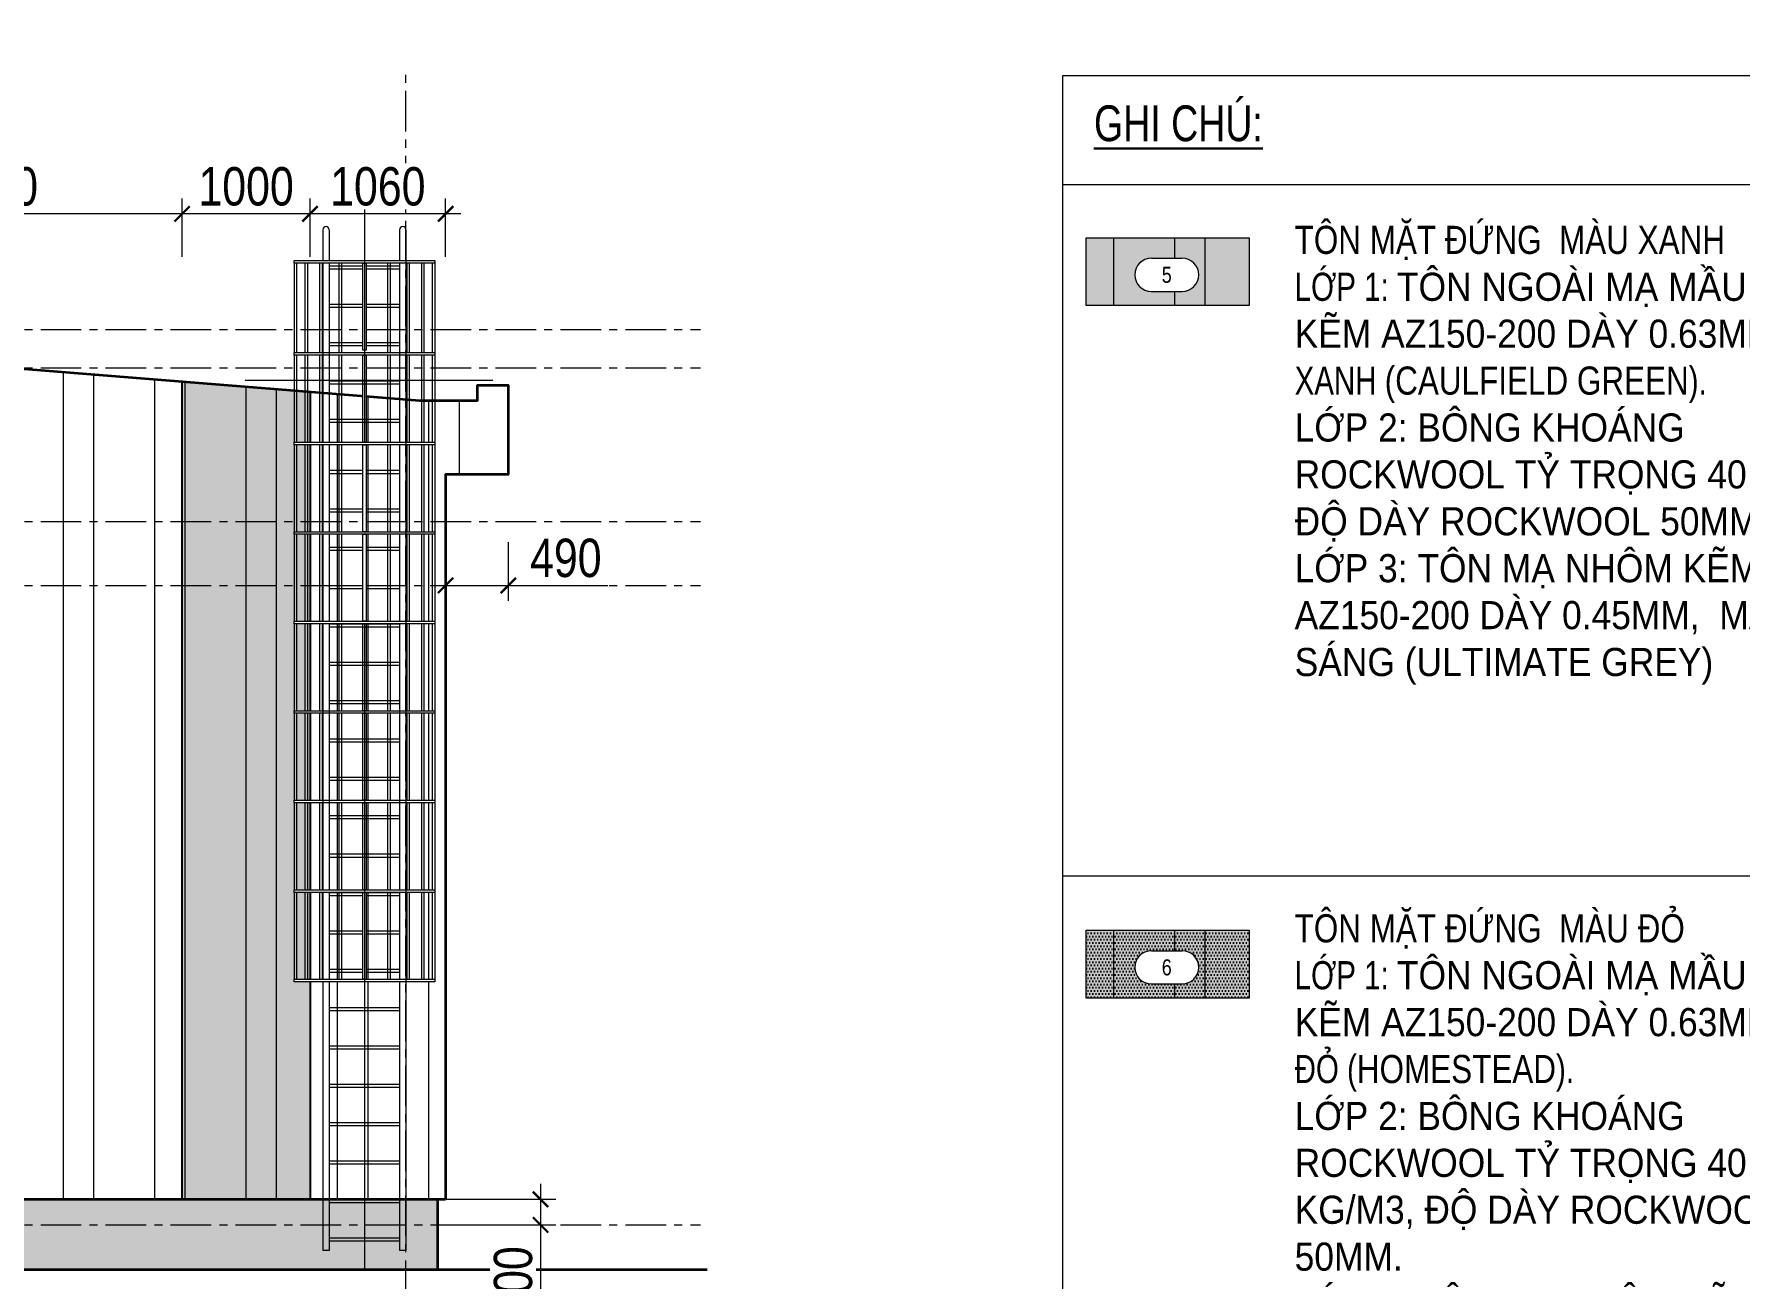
# Model space of a CAD drawing. Header units: millimetres. Extents: x -547695 to 905972, y -1055718 to 167349.
# Drawn here: x -515709 to -502372, y -971264 to -961531 of the extents above; entities that cross this region are included whole.
import ezdxf
from ezdxf.enums import TextEntityAlignment as Align
from ezdxf.xclip import XClip

# ---------------------------------------------------------------- set-up
doc = ezdxf.new("R2010")
doc.units = ezdxf.units.MM
doc.header["$XCLIPFRAME"] = 0
doc.linetypes.add('CENTER', pattern=[50.800000000000004, 31.75, -6.35, 6.35, -6.35])
doc.linetypes.add('HIDDEN', pattern=[9.524999999999999, 6.35, -3.175])
doc.layers.get('DEFPOINTS').update_dxf_attribs({"color": 1, "lineweight": 25})
for name, color, linetype, lineweight in [('A-DIMS', 8, 'Continuous', 9), ('A-EQPM', 127, 'Continuous', 9), ('A-FINE', 255, 'Continuous', 25), ('A-GRID', 250, 'CENTER', 15), ('A-HEVY', 111, 'Continuous', 35), ('A-PATT', 252, 'Continuous', 9), ('A-REV', 7, 'Continuous', 35), ('A-SYMBOLS', 10, 'Continuous', 13), ('CellPin- Chi Thang sat len mai$0$CellPin- Chi Thang sat len mai$0$ELE-7', 7, 'Continuous', 9), ('NTT-8-THAY', 7, 'Continuous', 18), ('P-KT-TEXT', 7, 'Continuous', 30)]:
    doc.layers.add(name, color=color, linetype=linetype, lineweight=lineweight)
doc.layers.add('HATCH_LINE', color=8, linetype='Continuous')
doc.styles.add('ARIAL', font='arial.ttf')
doc.styles.add('VTK _ Arial_2.5 mm', font='arial.ttf', dxfattribs={"width": 0.8})
doc.styles.add('VTK_Arial', font='arial.ttf', dxfattribs={"width": 0.8})
doc.dimstyles.new('A-2.5-DIM120', dxfattribs={"dimscale": 120, "dimtxt": 2.5, "dimasz": 1, "dimexe": 1, "dimexo": 0, "dimgap": 0.5, "dimtad": 1, "dimdec": 0, "dimzin": 12, "dimdsep": 46, "dimtxsty": 'VTK_Arial', "dimblk": 'ARCHTICK', "dimcen": 0, "dimdle": 1, "dimclrd": 256, "dimclre": 256, "dimclrt": 7, "dimadec": 1, "dimazin": 3, "dimtfac": 1, "dimtdec": 0, "dimtmove": 0, "dimatfit": 2, "dimfxl": 20, "dimtfill": 1, "dimtolj": 1, "dimtzin": 0, "dimlwd": -1, "dimlwe": -1, "dimarcsym": 0})

# ---------------------------------------------------------------- blocks, each defined once
blk = doc.blocks.new('E56U67')
at = {"layer": 'A-GRID', "ltscale": 10}
for points in [[(-889.925879028975, 2000), (36929.7332893007, 2000)], [(-889.925879028975, 1700), (36929.7332893007, 1700)], [(-889.925879028975, 500), (36929.7332893007, 500)], [(-889.925879028975, 0), (36929.7332893007, 0)], [(-889.925879028975, -5000), (36929.7332893007, -5000)]]:
    blk.add_lwpolyline(points, dxfattribs=at)
blk = doc.blocks.new('A$C2c41236e')
at = {"layer": 'A-PATT', "ltscale": 5, "true_color": 0xff1a1a, "extrusion": (0, 0, -1)}
h = blk.add_hatch(color=1, dxfattribs=at)
h.dxf.hatch_style = 1
h.paths.add_polyline_path([(-355499.9999999923, -99.99999999930151), (-356499.9999999923, -99.99999999930151), (-356499.9999999921, 20800.00000000116), (-355499.9999999921, 20800.00000000116)])
at = {"layer": 'A-PATT', "ltscale": 5, "true_color": 0x2aa800, "extrusion": (0, 0, -1)}
h = blk.add_hatch(color=84, dxfattribs=at)
h.dxf.hatch_style = 1
h.paths.add_polyline_path([(-359499.9999999921, -99.99999999930151), (-360499.9999999921, -99.99999999930151), (-360499.9999999921, 20800.00000000116), (-359499.9999999921, 20800.00000000116)])
at = {"layer": 'A-PATT', "ltscale": 5, "true_color": 0xff1a1a, "extrusion": (0, 0, -1)}
h = blk.add_hatch(color=1, dxfattribs=at)
h.dxf.hatch_style = 1
h.paths.add_polyline_path([(-363499.9999999923, -99.99999999930151), (-364499.9999999923, -99.99999999930151), (-364499.9999999921, 20800.00000000116), (-363499.9999999921, 20800.00000000116)])
at = {"layer": 'A-PATT', "ltscale": 5, "true_color": 0x2aa800, "extrusion": (0, 0, -1)}
h = blk.add_hatch(color=84, dxfattribs=at)
h.dxf.hatch_style = 1
h.paths.add_polyline_path([(-367499.9999999921, -99.9999999993488), (-368499.9999999921, -99.9999999993488), (-368499.9999999921, 20800.00000000112), (-367499.9999999921, 20800.00000000112)])
at = {"layer": 'A-FINE', "ltscale": 5, "extrusion": (0, 0, -1)}
for points in [[(-355499.9999999923, -99.99999999930151), (-356499.9999999923, -99.99999999930151), (-356499.9999999921, 20800.00000000116), (-355499.9999999921, 20800.00000000116)], [(-359499.9999999921, -99.99999999930151), (-360499.9999999921, -99.99999999930151), (-360499.9999999921, 20800.00000000116), (-359499.9999999921, 20800.00000000116)], [(-363499.9999999923, -99.99999999930151), (-364499.9999999923, -99.99999999930151), (-364499.9999999921, 20800.00000000116), (-363499.9999999921, 20800.00000000116)], [(-367499.9999999921, -99.9999999993488), (-368499.9999999921, -99.9999999993488), (-368499.9999999921, 20800.00000000112), (-367499.9999999921, 20800.00000000112)]]:
    blk.add_lwpolyline(points, close=True, dxfattribs=at)
blk = doc.blocks.new('RE6UY')
at = {"layer": 'A-GRID', "ltscale": 10}
blk.add_lwpolyline([(0, -1731.266884958604), (0, 10949.43363770482)], dxfattribs=at)
blk = doc.blocks.new('_ARCHTICK')
at = {"color": 0, "linetype": 'ByBlock', "const_width": 0.15}
blk.add_lwpolyline([(-0.5, -0.5), (0.5, 0.5)], dxfattribs=at)
blk = doc.blocks.new('*D438')
at = {"layer": 'A-DIMS', "transparency": 16777216}
for p, q in [((-512491.7049723477, -965502.8739023005), (-512491.7049723477, -965961.6864575857)), ((-512001.4598969333, -965502.8739023005), (-512001.4598969333, -965961.6864575857)), ((-512611.7049723477, -965841.6864575857), (-512001.4598969333, -965841.6864575857)), ((-512001.4598969333, -965841.6864575857), (-511222.3603062102, -965841.6864575857))]:
    blk.add_line(p, q, dxfattribs=at)
at = {"layer": 'DEFPOINTS', "color": 0, "transparency": 16777216}
for p in [(-512491.7049723477, -965502.8739023005), (-512001.4598969333, -965502.8739023005), (-512001.4598969333, -965841.6864575857)]:
    blk.add_point(p, dxfattribs=at)
at = {"layer": 'A-DIMS', "transparency": 16777216, "xscale": 120, "yscale": 120, "zscale": 120, "rotation": 180}
blk.add_blockref('_ARCHTICK', (-512491.7049723477, -965841.6864575857), dxfattribs=at)
at = {"layer": 'A-DIMS', "transparency": 16777216, "xscale": 120, "yscale": 120, "zscale": 120}
blk.add_blockref('_ARCHTICK', (-512001.4598969333, -965841.6864575857), dxfattribs=at)
at = {"layer": 'A-DIMS', "color": 7, "transparency": 16777216, "insert": (-511551.9101015718, -965628.5145612693), "char_height": 300, "attachment_point": 5, "style": 'VTK_Arial', "bg_fill": 3, "box_fill_scale": 1.1, "bg_fill_color": 257, "bg_fill_transparency": 0}
blk.add_mtext('\\A1;490', dxfattribs=at)
blk = doc.blocks.new('*D439')
at = {"layer": 'A-DIMS', "transparency": 16777216}
for p, q in [((-511749.7487719124, -970521.6864575857), (-511749.7487719124, -970841.6864575857)), ((-512491.7049723477, -970641.6864575857), (-511629.7487719124, -970641.6864575857)), ((-512491.7049723477, -970841.6864575857), (-511629.7487719124, -970841.6864575857)), ((-511749.7487719124, -970841.6864575857), (-511749.7487719124, -971615.2198818695))]:
    blk.add_line(p, q, dxfattribs=at)
at = {"layer": 'DEFPOINTS', "color": 0, "transparency": 16777216}
for p in [(-512491.7049723477, -970641.6864575857), (-512491.7049723477, -970841.6864575857), (-511749.7487719124, -970841.6864575857)]:
    blk.add_point(p, dxfattribs=at)
at = {"layer": 'A-DIMS', "transparency": 16777216, "xscale": 120, "yscale": 120, "zscale": 120}
for p, rotation in [((-511749.7487719124, -970641.6864575857), 90), ((-511749.7487719124, -970841.6864575857), 270)]:
    blk.add_blockref('_ARCHTICK', p, dxfattribs=dict(at, rotation=rotation))
at = {"layer": 'A-DIMS', "color": 7, "transparency": 16777216, "insert": (-511962.9206682289, -971288.4531697276), "char_height": 300, "attachment_point": 5, "rotation": 90, "style": 'VTK_Arial', "bg_fill": 3, "box_fill_scale": 1.1, "bg_fill_color": 257, "bg_fill_transparency": 0}
blk.add_mtext('\\A1;200', dxfattribs=at)
blk = doc.blocks.new('*D470')
at = {"layer": 'A-DIMS', "transparency": 16777216}
for p, q in [((-512371.7049723477, -962936.7653686625), (-513671.7049680593, -962936.7653686625)), ((-513551.7049680593, -963271.4838646457), (-513551.7049680593, -962816.7653686625)), ((-512491.7049723477, -963271.4838646457), (-512491.7049723477, -962816.7653686625))]:
    blk.add_line(p, q, dxfattribs=at)
at = {"layer": 'DEFPOINTS', "color": 0, "transparency": 16777216}
for p in [(-513551.7049680593, -962936.7653686625), (-513551.7049680593, -963271.4838646457), (-512491.7049723477, -963271.4838646457)]:
    blk.add_point(p, dxfattribs=at)
at = {"layer": 'A-DIMS', "transparency": 16777216, "xscale": 120, "yscale": 120, "zscale": 120, "rotation": 180}
blk.add_blockref('_ARCHTICK', (-513551.7049680593, -962936.7653686625), dxfattribs=at)
at = {"layer": 'A-DIMS', "transparency": 16777216, "xscale": 120, "yscale": 120, "zscale": 120}
blk.add_blockref('_ARCHTICK', (-512491.7049723477, -962936.7653686625), dxfattribs=at)
at = {"layer": 'A-DIMS', "color": 7, "transparency": 16777216, "insert": (-513021.7049702036, -962723.593472346), "char_height": 300, "attachment_point": 5, "style": 'VTK_Arial', "bg_fill": 3, "box_fill_scale": 1.1, "bg_fill_color": 257, "bg_fill_transparency": 0}
blk.add_mtext('\\A1;1060', dxfattribs=at)
blk = doc.blocks.new('*D471')
at = {"layer": 'A-DIMS', "transparency": 16777216}
for p, q in [((-513431.7049680593, -962936.7653686625), (-514671.7049680593, -962936.7653686625)), ((-514551.7049680593, -963271.4838646457), (-514551.7049680593, -962816.7653686625)), ((-513551.7049680593, -963271.4838646457), (-513551.7049680593, -962816.7653686625))]:
    blk.add_line(p, q, dxfattribs=at)
at = {"layer": 'DEFPOINTS', "color": 0, "transparency": 16777216}
for p in [(-514551.7049680593, -962936.7653686625), (-514551.7049680593, -963271.4838646457), (-513551.7049680593, -963271.4838646457)]:
    blk.add_point(p, dxfattribs=at)
at = {"layer": 'A-DIMS', "transparency": 16777216, "xscale": 120, "yscale": 120, "zscale": 120, "rotation": 180}
blk.add_blockref('_ARCHTICK', (-514551.7049680593, -962936.7653686625), dxfattribs=at)
at = {"layer": 'A-DIMS', "transparency": 16777216, "xscale": 120, "yscale": 120, "zscale": 120}
blk.add_blockref('_ARCHTICK', (-513551.7049680593, -962936.7653686625), dxfattribs=at)
at = {"layer": 'A-DIMS', "color": 7, "transparency": 16777216, "insert": (-514051.7049680593, -962723.593472346), "char_height": 300, "attachment_point": 5, "style": 'VTK_Arial', "bg_fill": 3, "box_fill_scale": 1.1, "bg_fill_color": 257, "bg_fill_transparency": 0}
blk.add_mtext('\\A1;1000', dxfattribs=at)
blk = doc.blocks.new('*D472')
at = {"layer": 'A-DIMS', "transparency": 16777216}
for p, q in [((-514431.7049680593, -962936.7653686625), (-517671.7049680591, -962936.7653686625)), ((-517551.7049680591, -963271.4838646457), (-517551.7049680591, -962816.7653686625)), ((-514551.7049680593, -963271.4838646457), (-514551.7049680593, -962816.7653686625))]:
    blk.add_line(p, q, dxfattribs=at)
at = {"layer": 'DEFPOINTS', "color": 0, "transparency": 16777216}
for p in [(-517551.7049680591, -962936.7653686625), (-517551.7049680591, -963271.4838646457), (-514551.7049680593, -963271.4838646457)]:
    blk.add_point(p, dxfattribs=at)
at = {"layer": 'A-DIMS', "transparency": 16777216, "xscale": 120, "yscale": 120, "zscale": 120, "rotation": 180}
blk.add_blockref('_ARCHTICK', (-517551.7049680591, -962936.7653686625), dxfattribs=at)
at = {"layer": 'A-DIMS', "transparency": 16777216, "xscale": 120, "yscale": 120, "zscale": 120}
blk.add_blockref('_ARCHTICK', (-514551.7049680593, -962936.7653686625), dxfattribs=at)
at = {"layer": 'A-DIMS', "color": 7, "transparency": 16777216, "insert": (-516051.7049680592, -962723.4911531098), "char_height": 300, "attachment_point": 5, "style": 'VTK_Arial', "bg_fill": 3, "box_fill_scale": 1.1, "bg_fill_color": 257, "bg_fill_transparency": 0}
blk.add_mtext('\\A1;3000', dxfattribs=at)
blk = doc.blocks.new('*U73')
blk.add_wipeout([(2.4019237886467857, 2.5980762113532485), (3.7009618943233953, 2.249999999999938), (4.651923788646703, 1.2990381056766047), (4.999999999999998, -1.4210854715202004e-14), (4.651923788646726, -1.2990381056766314), (3.7009618943234264, -2.249999999999986), (2.40192378864682, -2.598076211353316), (-2.401923788646694, -2.598076211353316), (-3.7009618943234046, -2.249999999999986), (-4.651923788646701, -1.2990381056766314), (-4.999999999999987, -3.375077994860476e-14), (-4.651923788646671, 1.2990381056766012), (-3.70096189432337, 2.2499999999999396), (-2.401923788646739, 2.5980762113532485)])
for points in [[(-2.401923788646712, 2.598076211353259), (2.401923788646712, 2.598076211353259)], [(-2.401923788646712, -2.598076211353316), (2.401923788646712, -2.598076211353316)]]:
    blk.add_lwpolyline(points)
for centre, start, end in [((-2.401923788646712, -1.262177448353619e-29), 90.00000000000081, 269.9999999999976), ((2.401923788646712, 1.262177448353619e-29), 270.0000000000024, 89.9999999999992)]:
    blk.add_arc(centre, 2.598076211353288, start, end)
at = {"color": 7, "style": 'VTK _ Arial_2.5 mm', "width": 0.8, "flags": 8}
blk.add_attdef('SYMBOL', text='', height=2.5, dxfattribs=at).set_placement((-4.263256414560601e-14, 0), align=Align.MIDDLE_CENTER)
blk = doc.blocks.new('CellPin- Chi Thang sat len mai$0$CellPin- Chi Thang sat len mai$0$ádasdasvcvbb')
for points in [[(-660.6904195211827, 19.999999999999773), (439.30958047882854, 19.999999999973852), (439.30958047882854, 2.2737367544323206e-13), (-660.6904195211827, 2.6147972675971687e-11)], [(-660.690419521185, -679.9999999964994), (439.3095804788295, -679.9999999965262), (439.3095804788295, -699.9999999964989), (-660.690419521185, -699.9999999964721)]]:
    blk.add_wipeout(points).dxf.layer = 'A-EQPM'
at = {"layer": 'A-EQPM'}
for p, q in [((-660.6904195211846, 2.637534635141492e-11, 0.0001570158379706754), (-660.6904195211846, -679.9999999964812, 0.0001570158379706754)), ((-640.6904195211846, 2.637534635141492e-11, 0.0001570158379706754), (-640.6904195211846, -679.9999999964812, 0.0001570158379706754)), ((-576.1234782595902, 0), (-576.1234782595902, -679.9999999965075)), ((-556.1234782595902, 0), (-556.1234782595902, -679.9999999965075)), ((-461.26481231667, 0), (-461.26481231667, -679.9999999965075)), ((-441.26481231667, 0), (-441.26481231667, -679.9999999965075)), ((-310.9300088258233, 0), (-310.9300088258233, -679.9999999965075)), ((-290.9300088258233, 0), (-290.9300088258233, -679.9999999965075)), ((69.54916978345773, 0), (69.54916978345773, -679.9999999965075)), ((89.54916978345773, 0), (89.54916978345773, -679.9999999965075)), ((219.8839732743045, 0), (219.8839732743045, -679.9999999965075)), ((239.8839732743045, 0), (239.8839732743045, -679.9999999965075)), ((334.7426392172247, 0), (334.7426392172247, -679.9999999965075)), ((354.7426392172247, 0), (354.7426392172247, -679.9999999965075)), ((419.3095804788172, 0, 0.0001570158379706754), (419.3095804788172, -679.9999999965075, 0.0001570158379706754)), ((439.3095804788172, 0, 0.0001570158379706754), (439.3095804788172, -679.9999999965075, 0.0001570158379706754))]:
    blk.add_line(p, q, dxfattribs=at)
for points in [[(-660.6904195211846, 20.00000000002638), (439.3095804788172, 20), (439.3095804788172, 0), (-660.6904195211846, 2.637534635141492e-11)], [(-660.6904195211846, -679.9999999964812), (439.3095804788172, -679.9999999965075), (439.3095804788172, -699.9999999965075), (-660.6904195211846, -699.9999999964812)]]:
    blk.add_lwpolyline(points, close=True, dxfattribs=at)
blk.add_wipeout([(-123.19041952118278, -5.820766091346741e-11), (-98.19041952118278, -5.820766091346741e-11), (-98.19041952118278, -679.9999999965075), (-123.19041952118278, -679.9999999965075)]).dxf.layer = 'A-EQPM'
blk.add_lwpolyline([(-123.1904195211828, -1.164153218269348e-10), (-98.19041952118278, -1.164153218269348e-10), (-98.19041952118278, -679.9999999965075), (-123.1904195211828, -679.9999999965075)], close=True, dxfattribs=at)
blk = doc.blocks.new('T111')
at = {"layer": 'A-EQPM'}
for p, q in [((-275.0000000259024, -5329.922789347824, -0.0002263605219943177), (274.9999999740976, -5329.922789347824, -0.0002263605219943177)), ((-275.0000000259024, -5353.672789347824, -0.0002263605219943177), (274.9999999740976, -5353.672789347824, -0.0002263605219943177)), ((-275.0000000259024, -5629.922789347824, -0.0002263605219943177), (274.9999999740976, -5629.922789347824, -0.0002263605219943177)), ((-275.0000000259024, -5653.672789347824, -0.0002263605219943177), (274.9999999740976, -5653.672789347824, -0.0002263605219943177)), ((-275.0000000259024, -5929.922789347824, -0.0002263605219943177), (274.9999999740976, -5929.922789347824, -0.0002263605219943177)), ((-275.0000000258442, -6929.922789365053, -0.0002263605219943177), (274.9999999741558, -6929.922789365053, -0.0002263605219943177)), ((-275.0000000258442, -6953.672789365053, -0.0002263605219943177), (274.9999999741558, -6953.672789365053, -0.0002263605219943177)), ((-275.0000000258442, -7229.922789365053, -0.0002263605219943177), (274.9999999741558, -7229.922789365053, -0.0002263605219943177)), ((-275.0000000258442, -7253.672789365053, -0.0002263605219943177), (274.9999999741558, -7253.672789365053, -0.0002263605219943177)), ((-275.0000000258442, -7529.922789365053, -0.0002263605219943177), (274.9999999741558, -7529.922789365053, -0.0002263605219943177)), ((-275.0000000258442, -7553.672789365053, -0.0002263605219943177), (274.9999999741558, -7553.672789365053, -0.0002263605219943177)), ((-275.0000000258442, -7829.922789365053, -0.0002263605219943177), (274.9999999741558, -7829.922789365053, -0.0002263605219943177)), ((-275.0000000258442, -7853.672789365053, -0.0002263605219943177), (274.9999999741558, -7853.672789365053, -0.0002263605219943177)), ((-275.0000000258442, -10529.92278936505, -0.0002263605219943177), (274.9999999741558, -10529.92278936505, -0.0002263605219943177)), ((-275.0000000258442, -10553.67278936505, -0.0002263605219943177), (274.9999999741558, -10553.67278936505, -0.0002263605219943177)), ((-275.0000000258442, -10829.92278936505, -0.0002263605219943177), (274.9999999741558, -10829.92278936505, -0.0002263605219943177)), ((-275.0000000258442, -10853.67278936505, -0.0002263605219943177), (274.9999999741558, -10853.67278936505, -0.0002263605219943177)), ((-275.0000000258442, -11129.92278936505, -0.0002263605219943177), (274.9999999741558, -11129.92278936505, -0.0002263605219943177)), ((-275.0000000258442, -11153.67278936505, -0.0002263605219943177), (274.9999999741558, -11153.67278936505, -0.0002263605219943177)), ((-275.0000000258442, -11429.92278936505, -0.0002263605219943177), (274.9999999741558, -11429.92278936505, -0.0002263605219943177)), ((-275.0000000258442, -11453.67278936505, -0.0002263605219943177), (274.9999999741558, -11453.67278936505, -0.0002263605219943177)), ((-275.0000000258442, -11729.92278936505, -0.0002263605219943177), (274.9999999741558, -11729.92278936505, -0.0002263605219943177)), ((-275.0000000258442, -11753.67278936505, -0.0002263605219943177), (274.9999999741558, -11753.67278936505, -0.0002263605219943177)), ((-275.0000000258442, -12029.92278936505, -0.0002263605219943177), (274.9999999741558, -12029.92278936505, -0.0002263605219943177)), ((-275.0000000258442, -12053.67278936505, -0.0002263605219943177), (274.9999999741558, -12053.67278936505, -0.0002263605219943177)), ((-275.0000000258442, -12329.92278936505, -0.0002263605219943177), (274.9999999741558, -12329.92278936505, -0.0002263605219943177)), ((-275.0000000258442, -12353.67278936505, -0.0002263605219943177), (274.9999999741558, -12353.67278936505, -0.0002263605219943177)), ((-275.0000000258442, -12629.92278936505, -0.0002263605219943177), (274.9999999741558, -12629.92278936505, -0.0002263605219943177)), ((-275.0000000258442, -12653.67278936505, -0.0002263605219943177), (274.9999999741558, -12653.67278936505, -0.0002263605219943177)), ((-275.0000000258442, -12929.92278936505, -0.0002263605219943177), (274.9999999741558, -12929.92278936505, -0.0002263605219943177)), ((-274.9999998593703, -13029.79783428181, -0.0002263605219943177), (-324.9999998593703, -13029.79783451837, -0.0002263605219943177)), ((-275.0000000258442, -12953.67278936505, -0.0002263605219943177), (274.9999999741558, -12953.67278936505, -0.0002263605219943177)), ((325.0000012144446, -13029.79783428181, -0.0002263605219943177), (275.0000012144446, -13029.79783451837, -0.0002263605219943177))]:
    blk.add_line(p, q, dxfattribs=at)
at = {"layer": 'A-EQPM', "linetype": 'HIDDEN', "ltscale": 0.2}
blk.add_line((-1271.105428914307, -13179.7946725135, -0.0002263605219943177), (1223.535392624326, -13179.7946725135, -0.0002263605219943177), dxfattribs=at)
at = {"layer": 'A-EQPM'}
for centre in [(-300.0000121994526, -5049.889477643068, -0.0002263605219943177), (299.9999878005474, -5049.889477643068, -0.0002263605219943177)]:
    blk.add_arc(centre, 25, 0, 180, dxfattribs=at)
at = {"layer": 'CellPin- Chi Thang sat len mai$0$CellPin- Chi Thang sat len mai$0$ELE-7'}
for p in [(110.6904195211246, -6029.797789367381, -0.0004298289433095626), (110.6904195211828, -9529.79778934922, -0.0001157972673682117)]:
    blk.add_blockref('CellPin- Chi Thang sat len mai$0$CellPin- Chi Thang sat len mai$0$ádasdasvcvbb', p, dxfattribs=at)
at = {"layer": 'A-EQPM'}
for p, q in [((-275.0000000259024, -5953.672789347824, -0.0002263605219943177), (274.9999999740976, -5953.672789347824, -0.0002263605219943177)), ((-275.0000000259024, -6229.922789347824, -0.0002263605219943177), (274.9999999740976, -6229.922789347824, -0.0002263605219943177)), ((-275.0000000259024, -6253.672789347824, -0.0002263605219943177), (274.9999999740976, -6253.672789347824, -0.0002263605219943177)), ((-275.0000000259024, -6529.922789347824, -0.0002263605219943177), (274.9999999740976, -6529.922789347824, -0.0002263605219943177)), ((-275.0000000259024, -6553.672789347824, -0.0002263605219943177), (274.9999999740976, -6553.672789347824, -0.0002263605219943177)), ((-275.0000000258442, -9629.922789365053, -0.0002263605219943177), (274.9999999741558, -9629.922789365053, -0.0002263605219943177)), ((-275.0000000258442, -9653.672789365053, -0.0002263605219943177), (274.9999999741558, -9653.672789365053, -0.0002263605219943177)), ((-275.0000000258442, -9929.922789365053, -0.0002263605219943177), (274.9999999741558, -9929.922789365053, -0.0002263605219943177)), ((-275.0000000258442, -9953.672789365053, -0.0002263605219943177), (274.9999999741558, -9953.672789365053, -0.0002263605219943177)), ((-275.0000000258442, -10229.92278936505, -0.0002263605219943177), (274.9999999741558, -10229.92278936505, -0.0002263605219943177)), ((-275.0000000258442, -10253.67278936505, -0.0002263605219943177), (274.9999999741558, -10253.67278936505, -0.0002263605219943177))]:
    blk.add_line(p, q, dxfattribs=at)
at = {"layer": 'A-EQPM', "linetype": 'HIDDEN', "ltscale": 0.2, "elevation": -0.0002263605219943177}
blk.add_lwpolyline([(-935.3576162248501, -6224.889477643068), (1006.730120970344, -6224.889477643068)], dxfattribs=at)
at = {"layer": 'CellPin- Chi Thang sat len mai$0$CellPin- Chi Thang sat len mai$0$ELE-7'}
blk.add_blockref('CellPin- Chi Thang sat len mai$0$CellPin- Chi Thang sat len mai$0$ádasdasvcvbb', (110.6904195211828, -8829.797789352946, -0.0001157972673682117), dxfattribs=at)
at = {"layer": 'A-EQPM'}
for p, q in [((-275.0000000258442, -9029.922789365053, -0.0002263605219943177), (274.9999999741558, -9029.922789365053, -0.0002263605219943177)), ((-275.0000000258442, -9053.672789365053, -0.0002263605219943177), (274.9999999741558, -9053.672789365053, -0.0002263605219943177)), ((-275.0000000258442, -9329.922789365053, -0.0002263605219943177), (274.9999999741558, -9329.922789365053, -0.0002263605219943177)), ((-275.0000000258442, -9353.672789365053, -0.0002263605219943177), (274.9999999741558, -9353.672789365053, -0.0002263605219943177))]:
    blk.add_line(p, q, dxfattribs=at)
at = {"layer": 'CellPin- Chi Thang sat len mai$0$CellPin- Chi Thang sat len mai$0$ELE-7'}
blk.add_blockref('CellPin- Chi Thang sat len mai$0$CellPin- Chi Thang sat len mai$0$ádasdasvcvbb', (110.6904195211828, -8129.797789356671, -0.0001157972673682117), dxfattribs=at)
at = {"layer": 'A-EQPM'}
for p, q in [((-325.0000013113604, -5049.866145155276, -0.0002263605219943177), (-324.9999998593703, -13029.79783451837, -0.0002263605219943177)), ((-275.0000121994526, -5049.889477643068, -0.0002263605219943177), (-274.9999998593703, -13029.79783428181, -0.0002263605219943177)), ((274.9999981847941, -5049.866691488656, -0.0002263605219943177), (275.0000001220033, -13029.79783167131, -0.0002263605219943177)), ((-275.0000000258442, -8129.922789365053, -0.0002263605219943177), (274.9999999741558, -8129.922789365053, -0.0002263605219943177)), ((-275.0000000258442, -8153.672789365053, -0.0002263605219943177), (274.9999999741558, -8153.672789365053, -0.0002263605219943177)), ((-275.0000000258442, -8429.922789365053, -0.0002263605219943177), (274.9999999741558, -8429.922789365053, -0.0002263605219943177)), ((-275.0000000258442, -8453.672789365053, -0.0002263605219943177), (274.9999999741558, -8453.672789365053, -0.0002263605219943177)), ((-275.0000000258442, -8729.922789365053, -0.0002263605219943177), (274.9999999741558, -8729.922789365053, -0.0002263605219943177)), ((-275.0000000258442, -8753.672789365053, -0.0002263605219943177), (274.9999999741558, -8753.672789365053, -0.0002263605219943177))]:
    blk.add_line(p, q, dxfattribs=at)
at = {"layer": 'CellPin- Chi Thang sat len mai$0$CellPin- Chi Thang sat len mai$0$ELE-7'}
blk.add_blockref('CellPin- Chi Thang sat len mai$0$CellPin- Chi Thang sat len mai$0$ádasdasvcvbb', (110.6904195211828, -10229.79778934643, -0.0001157972673682117), dxfattribs=at)
blk.add_wipeout([(-549.9999999998254, -5289.889477014344), (550.0000000001746, -5289.889477014344), (550.0000000001746, -5309.8894770142015), (-549.9999999998254, -5309.8894770142015)]).translate(0, 0, -2.80380625486028).dxf.layer = 'A-EQPM'
at = {"layer": 'A-EQPM'}
for p, q in [((-550.0000000000582, -5309.889477014425, -0.0002263605219943177), (-550.0000000000582, -6009.797789367381, -0.0002263605219943177)), ((-530.0000000000582, -5309.889477014425, -0.0002263605219943177), (-530.0000000000582, -6009.797789367381, -0.0002263605219943177)), ((-465.4330587385339, -5309.889477014425, -0.0002263605219943177), (-465.4330587385339, -6009.797789367381, -0.0002263605219943177)), ((-445.4330587385339, -5309.889477014425, -0.0002263605219943177), (-445.4330587385339, -6009.797789367381, -0.0002263605219943177)), ((-350.574392795621, -5309.889477014425, -0.0002263605219943177), (-350.574392795621, -6009.797789367381, -0.0002263605219943177)), ((-330.574392795621, -5309.889477014425, -0.0002263605219943177), (-330.574392795621, -6009.797789367381, -0.0002263605219943177)), ((-200.2395893047214, -5309.889477014425, -0.0002263605219943177), (-200.2395893047214, -6009.797789367381, -0.0002263605219943177)), ((-180.2395893047214, -5309.889477014425, -0.0002263605219943177), (-180.2395893047214, -6009.797789367381, -0.0002263605219943177)), ((180.239589304605, -5309.889477014425, -0.0002263605219943177), (180.239589304605, -6009.797789367381, -0.0002263605219943177)), ((200.239589304605, -5309.889477014425, -0.0002263605219943177), (200.239589304605, -6009.797789367381, -0.0002263605219943177)), ((330.5743927955045, -5309.889477014425, -0.0002263605219943177), (330.5743927955045, -6009.797789367381, -0.0002263605219943177)), ((350.5743927955045, -5309.889477014425, -0.0002263605219943177), (350.5743927955045, -6009.797789367381, -0.0002263605219943177)), ((445.4330587384175, -5309.889477014425, -0.0002263605219943177), (445.4330587384175, -6009.797789367381, -0.0002263605219943177)), ((465.4330587384175, -5309.889477014425, -0.0002263605219943177), (465.4330587384175, -6009.797789367381, -0.0002263605219943177)), ((529.9999999999418, -5309.889477014425, -0.0002263605219943177), (529.9999999999418, -6009.797789367381, -0.0002263605219943177)), ((549.9999999999418, -5309.889477014425, -0.0002263605219943177), (549.9999999999418, -6009.797789367381, -0.0002263605219943177))]:
    blk.add_line(p, q, dxfattribs=at)
at = {"layer": 'A-EQPM', "elevation": -0.0002263605219943177}
blk.add_lwpolyline([(-550.0000000000582, -5289.889477014425), (549.9999999999418, -5289.889477014425), (549.9999999999418, -5309.889477014425), (-550.0000000000582, -5309.889477014425)], close=True, dxfattribs=at)
blk.add_wipeout([(-12.500000000058208, -5309.88947701431), (12.50000000001404, -5309.88947701431), (12.50000000001404, -5989.889477010584), (-12.500000000058208, -5989.889477010584)]).translate(0, 0, -2.80380625486028).dxf.layer = 'A-EQPM'
at = {"layer": 'A-EQPM', "linetype": 'HIDDEN', "ltscale": 0.2, "elevation": -0.0002263605219943177}
blk.add_lwpolyline([(1.746229827404022e-10, -4550.08166530903), (2.328306436538696e-10, -13179.7946725135)], dxfattribs=at)
at = {"layer": 'A-EQPM', "elevation": -0.0002263605219943177}
blk.add_lwpolyline([(-12.50000000005821, -5309.889477014425), (12.49999999994179, -5309.889477014425), (12.49999999994179, -5989.8894770107), (-12.50000000005821, -5989.8894770107)], close=True, dxfattribs=at)
at = {"layer": 'CellPin- Chi Thang sat len mai$0$CellPin- Chi Thang sat len mai$0$ELE-7'}
blk.add_blockref('CellPin- Chi Thang sat len mai$0$CellPin- Chi Thang sat len mai$0$ádasdasvcvbb', (110.6904195211828, -7429.797789360397, -0.0001157972673682117), dxfattribs=at)
blk.add_blockref('CellPin- Chi Thang sat len mai$0$CellPin- Chi Thang sat len mai$0$ádasdasvcvbb', (110.6904195211828, -6729.797789363889, -0.0002728131053388871), dxfattribs=at)
at = {"layer": 'A-EQPM'}
blk.add_line((325.0000115986913, -5049.866691488656, -0.0002263605219943177), (325.0000135359005, -13029.79783167131, -0.0002263605219943177), dxfattribs=at)

msp = doc.modelspace()

# ---------------------------------------------------------------- hatches: boundary and pattern name
at = {"layer": 'A-PATT'}
h = msp.add_hatch(dxfattribs=at)
h.set_pattern_fill('ANSI32', color=256, scale=75, angle=45)
h.set_pattern_definition([(90, (-1236168.125848365, -1213670.238569936), (-714.3750000000005, 1.479114197289397e-29), []), (90, (-1235930.000745509, -1213432.11346708), (-714.3750000000005, 1.479114197289397e-29), [])])
h.paths.add_polyline_path([(-506209.7496075406, -963653.260069297), (-506209.7496075406, -963123.1234886326), (-507482.9301740811, -963123.1234886326), (-507482.9301740811, -963653.260069297)])
h = msp.add_hatch(dxfattribs=at)
h.set_pattern_fill('ANSI32', color=256, scale=75, angle=45)
h.set_pattern_definition([(90, (-1236168.125848365, -1219085.159216792), (-714.3750000000005, 1.479114197289397e-29), []), (90, (-1235930.000745509, -1218847.034113936), (-714.3750000000005, 1.479114197289397e-29), [])])
h.paths.add_polyline_path([(-506209.7496075404, -969068.180716153), (-506209.7496075404, -968538.0441354886), (-507482.9301740808, -968538.0441354886), (-507482.9301740808, -969068.180716153)])
at = {"layer": 'HATCH_LINE'}
h = msp.add_hatch(color=3, dxfattribs=at)
h.dxf.hatch_style = 1
h.paths.add_polyline_path([(-506209.7496075404, -963653.260069297), (-506209.7496075404, -963123.1234886326), (-507482.9301740811, -963123.1234886326), (-507482.9301740811, -963653.260069297)])
h = msp.add_hatch(dxfattribs=at)
h.set_pattern_fill('DOTS', color=256, scale=399.9999966789663)
h.set_pattern_definition([(0, (-927518.8584032548, -1087011.439626984), (12.4999998962177, 24.99999979243539), [0, -24.99999979243539])])
h.paths.add_polyline_path([(-506209.7496075404, -969068.180716153), (-506209.7496075404, -968538.0441354886), (-507482.9301740811, -968538.0441354886), (-507482.9301740811, -969068.180716153)])
h = msp.add_hatch(color=1, dxfattribs=at)
h.dxf.hatch_style = 1
h.paths.add_polyline_path([(-506209.7496075404, -969068.180716153), (-506209.7496075404, -968538.0441354886), (-507482.9301740811, -968538.0441354886), (-507482.9301740811, -969068.180716153)])

# ---------------------------------------------------------------- linework, layer by layer
at = {"layer": 'NTT-8-THAY'}
for p, q in [((-507666.6429125789, -975901.7248677689), (-507666.6429125789, -961854.9006725525)), ((-507666.6429125789, -961854.9006725525), (-494501.4188770112, -961854.9006725525)), ((-501135.7808947951, -962709.5339181056), (-507666.6429125789, -962709.5339181056)), ((-501135.7808947951, -968114.5507789466), (-507666.6429125789, -968114.5507789466))]:
    msp.add_line(p, q, dxfattribs=at)
for points in [[(-507482.9301740811, -963123.1234886326), (-506209.7496075404, -963123.1234886326), (-506209.7496075404, -963653.260069297), (-507482.9301740811, -963653.260069297)], [(-507482.9301740811, -968538.0441354886), (-506209.7496075404, -968538.0441354886), (-506209.7496075404, -969068.180716153), (-507482.9301740811, -969068.180716153)]]:
    msp.add_lwpolyline(points, close=True, dxfattribs=at)

# ---------------------------------------------------------------- block references
at = {"layer": 'A-FINE'}
ref = msp.add_blockref('A$C2c41236e', (-873794.2049717929, -984874.6234373722), dxfattribs=at)
XClip(ref).set_block_clipping_path([(345192.5000037338, -99.99999999930151), (370802.4999987449, 5566.42908085871)])
at = {"layer": 'A-HEVY'}
ref = msp.add_blockref('E56U67', (-533564.0898431868, -965841.6864575857), dxfattribs=at)
XClip(ref).set_block_clipping_path([(-2308.906032041181, -6912.084106574766), (23066.477364637074, 4136.607425938128)])

# ---------------------------------------------------------------- texts
at = {"layer": 'A-REV', "char_height": 220, "attachment_point": 1, "style": 'VTK_Arial', "bg_fill": 2}
for s, insert, width in [('TÔN MẶT ĐỨNG  MÀU XANH\\P{\\W0.75;LỚP 1: \\W0.9;TÔN NGOÀI M\\fArial|b0|i0|c163|p34;Ạ\\fArial|b0|i0|c0|p34; M\\fArial|b0|i0|c163|p34;Ầ\\fArial|b0|i0|c0|p34;U NHÔM K\\fArial|b0|i0|c163|p34;Ẽ\\fArial|b0|i0|c0|p34;M AZ150-200 DÀY 0.63MM ,\\W0.75;MÀU XANH }(CAULFIELD GREEN{\\W0.75;). \\P\\W0.9;L\\fArial|b0|i0|c163|p34;Ớ\\fArial|b0|i0|c0|p34;P 2: BÔNG KHOÁNG ROCKWOOL T\\fArial|b0|i0|c163|p34;Ỷ\\fArial|b0|i0|c0|p34; TR\\fArial|b0|i0|c163|p34;Ọ\\fArial|b0|i0|c0|p34;NG 40 KG/M3, Đ\\fArial|b0|i0|c163|p34;Ộ\\fArial|b0|i0|c0|p34; DÀY ROCKWOOL 50MM. \\PL\\fArial|b0|i0|c163|p34;Ớ\\fArial|b0|i0|c0|p34;P 3: TÔN M\\fArial|b0|i0|c163|p34;Ạ\\fArial|b0|i0|c0|p34; NHÔM K\\fArial|b0|i0|c163|p34;Ẽ\\fArial|b0|i0|c0|p34;M AZ150-200 DÀY 0.45MM,  MÀU GHI SÁNG (ULTIMATE GREY) \\H1.472x; }', (-505853.3844692498, -963030.0935017854), 4622.522087645018), ('\\pxql;TÔN MẶT ĐỨNG  MÀU ĐỎ  \\P{\\W0.75;LỚP 1: \\W0.9;TÔN NGOÀI M\\fArial|b0|i0|c163|p34;Ạ\\fArial|b0|i0|c0|p34; M\\fArial|b0|i0|c163|p34;Ầ\\fArial|b0|i0|c0|p34;U NHÔM K\\fArial|b0|i0|c163|p34;Ẽ\\fArial|b0|i0|c0|p34;M AZ150-200 DÀY 0.63MM ,\\W0.75;MÀU  ĐỎ (}HOMESTEAD{\\W0.75;). \\P\\W0.9;L\\fArial|b0|i0|c163|p34;Ớ\\fArial|b0|i0|c0|p34;P 2: BÔNG KHOÁNG ROCKWOOL T\\fArial|b0|i0|c163|p34;Ỷ\\fArial|b0|i0|c0|p34; TR\\fArial|b0|i0|c163|p34;Ọ\\fArial|b0|i0|c0|p34;NG 40 KG/M3, Đ\\fArial|b0|i0|c163|p34;Ộ\\fArial|b0|i0|c0|p34; DÀY ROCKWOOL 50MM. \\PL\\fArial|b0|i0|c163|p34;Ớ\\fArial|b0|i0|c0|p34;P 3: TÔN M\\fArial|b0|i0|c163|p34;Ạ\\fArial|b0|i0|c0|p34; NHÔM K\\fArial|b0|i0|c163|p34;Ẽ\\fArial|b0|i0|c0|p34;M AZ150-200 DÀY 0.45MM,  MÀU GHI SÁNG (ULTIMATE GREY) \\H1.472x; }', (-505853.3844692498, -968412.8137501085), 4516.512795343879)]:
    msp.add_mtext(s, dxfattribs=dict(at, insert=insert, width=width))
at = {"layer": 'P-KT-TEXT', "linetype": 'Continuous', "insert": (-507422.1956067714, -962088.505240278), "char_height": 279.9999976752764, "attachment_point": 1, "style": 'ARIAL'}
msp.add_mtext_dynamic_manual_height_columns('{\\W0.75;\\LGHI CHÚ:}', width=724325.1785627416, gutter_width=28125, heights=[0], dxfattribs=at)

# ---------------------------------------------------------------- next in the draw order: block references
at = {"layer": 'A-FINE'}
ref = msp.add_blockref('A$C2c41236e', (-158051.704968067, -970541.6864575866), dxfattribs=dict(at, xscale=-1))
XClip(ref).set_block_clipping_path([(369559.9999957037, -99.99999999930151), (369559.9999957037, 5566.42908085871), (370050.245071118, 5566.42908085871), (370050.245071118, 6264.313210119726), (369809.9999957043, 6264.313210119726), (369809.9999957043, 6146.019923215732), (369355.00184203393, 6146.019923215732), (361999.9999999921, 6734.420070579159), (354644.99815795035, 6146.019923215732), (354190.00000428, 6146.019923215732), (354190.00000428, 6264.313210119726), (353950.00000428, 6264.313210119726), (353949.7549288663, 5566.429080858594), (354440.0000042807, 5566.429080858594), (354440.0000042807, -99.99999999930151)])
at = {"layer": 'A-SYMBOLS', "xscale": 50, "yscale": 50, "zscale": 50}
for p, values in [((-506853.4293440079, -963413.1522097386), {'SYMBOL': '5'}), ((-506853.4293440079, -968828.0728565946), {'SYMBOL': '6'})]:
    msp.add_blockref('*U73', p, dxfattribs=at).add_auto_attribs(values)

# ---------------------------------------------------------------- next in the draw order: block references
at = {"layer": 'A-HEVY'}
msp.add_blockref('RE6UY', (-512801.7049680592, -972753.7705641604), dxfattribs=at)

# ---------------------------------------------------------------- next in the draw order: hatches: boundary and pattern name
at = {"layer": 'A-PATT'}
h = msp.add_hatch(dxfattribs=at)
h.set_pattern_fill('ANSI32', color=256, scale=75, angle=45)
h.set_pattern_definition([(90, (-1557753.414261902, -1956884.043897891), (-714.3750000000003, 7.395570986446986e-30), []), (90, (-1557515.289159046, -1956645.918795036), (-714.3750000000003, 7.395570986446986e-30), [])])
h.paths.add_polyline_path([(-528101.950039185, -964975.2573767278), (-527611.7049637707, -964975.2573767278), (-527611.7049637707, -970641.6864575857), (-525601.7049680592, -970641.6864575857), (-525601.7049680592, -967341.6864575857), (-521601.7049680592, -967341.6864575857), (-521601.7049680592, -970641.6864575857), (-520526.7049680609, -970641.6864575857), (-520526.7049680609, -968641.6864575857), (-519526.7049680609, -968641.6864575857), (-519526.7049680609, -970641.6864575857), (-512491.7049723477, -970641.6864575857), (-512491.7049723477, -964975.2573767278), (-512001.4598969333, -964975.2573767278), (-512001.704972347, -964277.3732474666), (-512241.704972347, -964277.3732474666), (-512241.704972347, -964395.6665343709), (-512696.7031260174, -964395.6665343709), (-520051.7049680591, -963807.2663870073), (-527406.7068101009, -964395.6665343709), (-527861.7049637713, -964395.6665343709), (-527861.7049637713, -964277.3732474666), (-528101.950039185, -964277.3732474666)])
h.paths.add_polyline_path([(-527301.7049680592, -966641.6908756165), (-518551.7049680592, -966641.6908756165), (-518551.7049680592, -966191.6908756165), (-527301.7049680592, -966191.6908756165)], flags=16)
at = {"layer": 'A-PATT', "transparency": 33554620}
h = msp.add_hatch(dxfattribs=at)
h.set_pattern_fill('AR-CONC', color=256, scale=3)
h.set_pattern_definition([(50, (-527551.7049680592, -971191.6864575857), (546.5540069880119, -47.81725661670922), [57.15000000000001, -628.6500000000001]), (355, (-527551.7049680592, -971191.6864575857), (-105.730264274908, 573.1705357171054), [45.72, -502.92175251]), (100.4514447, (-527506.1589470592, -971195.6712180857), (440.8237412710602, 525.3532557365852), [48.5700264, -534.2707338]), (46.1842, (-527551.7049680592, -971039.2864575858), (813.2371226763897, -126.1269837981814), [85.725, -942.9749999999999]), (96.63555761, (-527483.9352680593, -971049.7969575856), (712.212402154509, 742.2783737931645), [72.85506942, -801.4068244800001]), (351.1841511700001, (-527551.7049680592, -971039.2864575858), (712.212402194931, 742.2783737565981), [68.57990121, -754.37919576]), (21, (-527475.5049680592, -971077.3864575858), (454.8431738073974, -306.7955945612629), [57.15000000000001, -628.6500000000001]), (326.0000000000001, (-527475.5049680592, -971077.3864575858), (185.4060850429414, 552.5638983669576), [45.72, -502.92]), (71.451445, (-527437.6013702592, -971102.9527572858), (640.2492578361487, 245.768306657716), [48.5700264, -534.2698128000001]), (37.50000000000001, (-527551.7049680592, -971191.6864575857), (9.26580975177545, 253.6651166194593), [0, -496.824, 0, -510.54, 0, -504.825]), (7.499999999999999, (-527551.7049680592, -971191.6864575857), (200.4589875309172, 300.5417244543585), [0, -291.084, 0, -485.394, 0, -192.405]), (327.5, (-527721.6309680592, -971191.6864575857), (406.7717855006142, -17.18623197802033), [0, -190.5, 0, -594.36, 0, -788.67]), (317.5, (-527797.8309680593, -971191.6864575857), (444.3875441580541, 76.27947309999908), [0, -247.65, 0, -394.716, 0, -560.0699999999999])])
h.paths.add_polyline_path([(-519526.7049680609, -970841.6864575857), (-519526.7049680609, -970641.6864575857), (-512551.7049680592, -970641.6864575857), (-512551.7049680592, -970841.6864575857), (-512551.7049680592, -971191.6864575857), (-519156.7049680609, -971191.6864575857), (-519156.7049680609, -970741.6864575857), (-519276.7049680609, -970741.6864575857), (-519276.7049680609, -970841.6864575857)])
h.paths.add_polyline_path([(-527551.7049680592, -971191.6864575857), (-525721.7049680592, -971191.6864575857), (-525721.7049680592, -970741.6864575857), (-525601.7049680592, -970741.6864575857), (-525601.7049680592, -970641.6864575857), (-527551.7049680592, -970641.6864575857), (-527551.7049680592, -970841.6864575857)])
h.paths.add_polyline_path([(-521601.7049680592, -970741.6864575857), (-521601.7049680592, -970641.6864575857), (-520526.7049680609, -970641.6864575857), (-520526.7049680609, -970841.6864575857), (-520776.7049680609, -970841.6864575857), (-520776.7049680609, -970741.6864575857), (-520896.7049680609, -970741.6864575857), (-520896.7049680609, -971191.6864575857), (-521481.7049680592, -971191.6864575857), (-521481.7049680592, -970741.6864575857)])

# ---------------------------------------------------------------- next in the draw order: linework, layer by layer
at = {"layer": 'A-HEVY'}
for p, q in [((-512551.7049680592, -971191.6864575857), (-512551.7049680592, -970841.6864575857)), ((-521481.7049680592, -971191.6864575857), (-510447.4341194537, -971191.6864575857))]:
    msp.add_line(p, q, dxfattribs=at)
for points in [[(-527611.7049637707, -970641.6864575857), (-527611.7049637707, -964975.2573767278), (-528101.950039185, -964975.2573767278), (-528101.950039185, -964277.3732474666), (-527861.7049637713, -964277.3732474666), (-527861.7049637713, -964395.6665343709), (-527406.7068101009, -964395.6665343709), (-520051.7049680591, -963807.2663870073), (-512696.7031260174, -964395.6665343709), (-512241.704972347, -964395.6665343709), (-512241.704972347, -964277.3732474666), (-512001.704972347, -964277.3732474666), (-512001.4598969333, -964975.2573767278), (-512491.7049723477, -964975.2573767278), (-512491.7049723477, -970641.6864575857)], [(-519526.7049680609, -970641.6864575857), (-512491.7049723477, -970641.6864575857)], [(-512551.7049680592, -970841.6864575857), (-512551.7049680592, -970641.6864575857)]]:
    msp.add_lwpolyline(points, dxfattribs=at)

# ---------------------------------------------------------------- next in the draw order: block references
at = {"layer": 'A-EQPM'}
msp.add_blockref('T111', (-513126.7049692736, -958011.8917850722, 2.289210067907277e-05), dxfattribs=at)

# ---------------------------------------------------------------- next in the draw order: dimensions: what is measured, and where the dimension line sits
at = {"layer": 'A-DIMS'}
for base, p1, p2, override, picture, middle in [((-514551.7049680593, -962936.7653686625), (-513551.7049680593, -963271.4838646457), (-514551.7049680593, -963271.4838646457), {"dimpost": '\\X', "dimtmove": 1}, '*D471', (-514051.7049680593, -962723.593472346)), ((-512001.4598969333, -965841.6864575857), (-512491.7049723477, -965502.8739023005), (-512001.4598969333, -965502.8739023005), {"dimpost": '\\X'}, '*D438', (-511551.9101015718, -965628.5145612693))]:
    dim = msp.add_linear_dim(base=base, p1=p1, p2=p2, dimstyle='A-2.5-DIM120', override=override, dxfattribs=at)
    dim.commit()
    dim.dimension.update_dxf_attribs({"geometry": picture, "text_midpoint": middle})
dim = msp.add_linear_dim(base=(-511749.7487719124, -970841.6864575857), p1=(-512491.7049723477, -970641.6864575857), p2=(-512491.7049723477, -970841.6864575857), angle=90, dimstyle='A-2.5-DIM120', override={"dimpost": '\\X'}, dxfattribs=at)
dim.commit()
dim.dimension.update_dxf_attribs({"geometry": '*D439', "text_midpoint": (-511962.9206682289, -971288.4531697276)})

# ---------------------------------------------------------------- next in the draw order: dimensions: what is measured, and where the dimension line sits
for base, p1, p2, override, picture, middle in [((-517551.7049680591, -962936.7653686625), (-514551.7049680593, -963271.4838646457), (-517551.7049680591, -963271.4838646457), {"dimpost": '\\X', "dimtmove": 1}, '*D472', (-516051.7049680592, -962723.4911531098)), ((-513551.7049680593, -962936.7653686625), (-512491.7049723477, -963271.4838646457), (-513551.7049680593, -963271.4838646457), {"dimpost": '\\X'}, '*D470', (-513021.7049702036, -962723.593472346))]:
    dim = msp.add_linear_dim(base=base, p1=p1, p2=p2, dimstyle='A-2.5-DIM120', override=override, dxfattribs=at)
    dim.commit()
    dim.dimension.update_dxf_attribs({"geometry": picture, "text_midpoint": middle})

doc.saveas('drawing.dxf')
